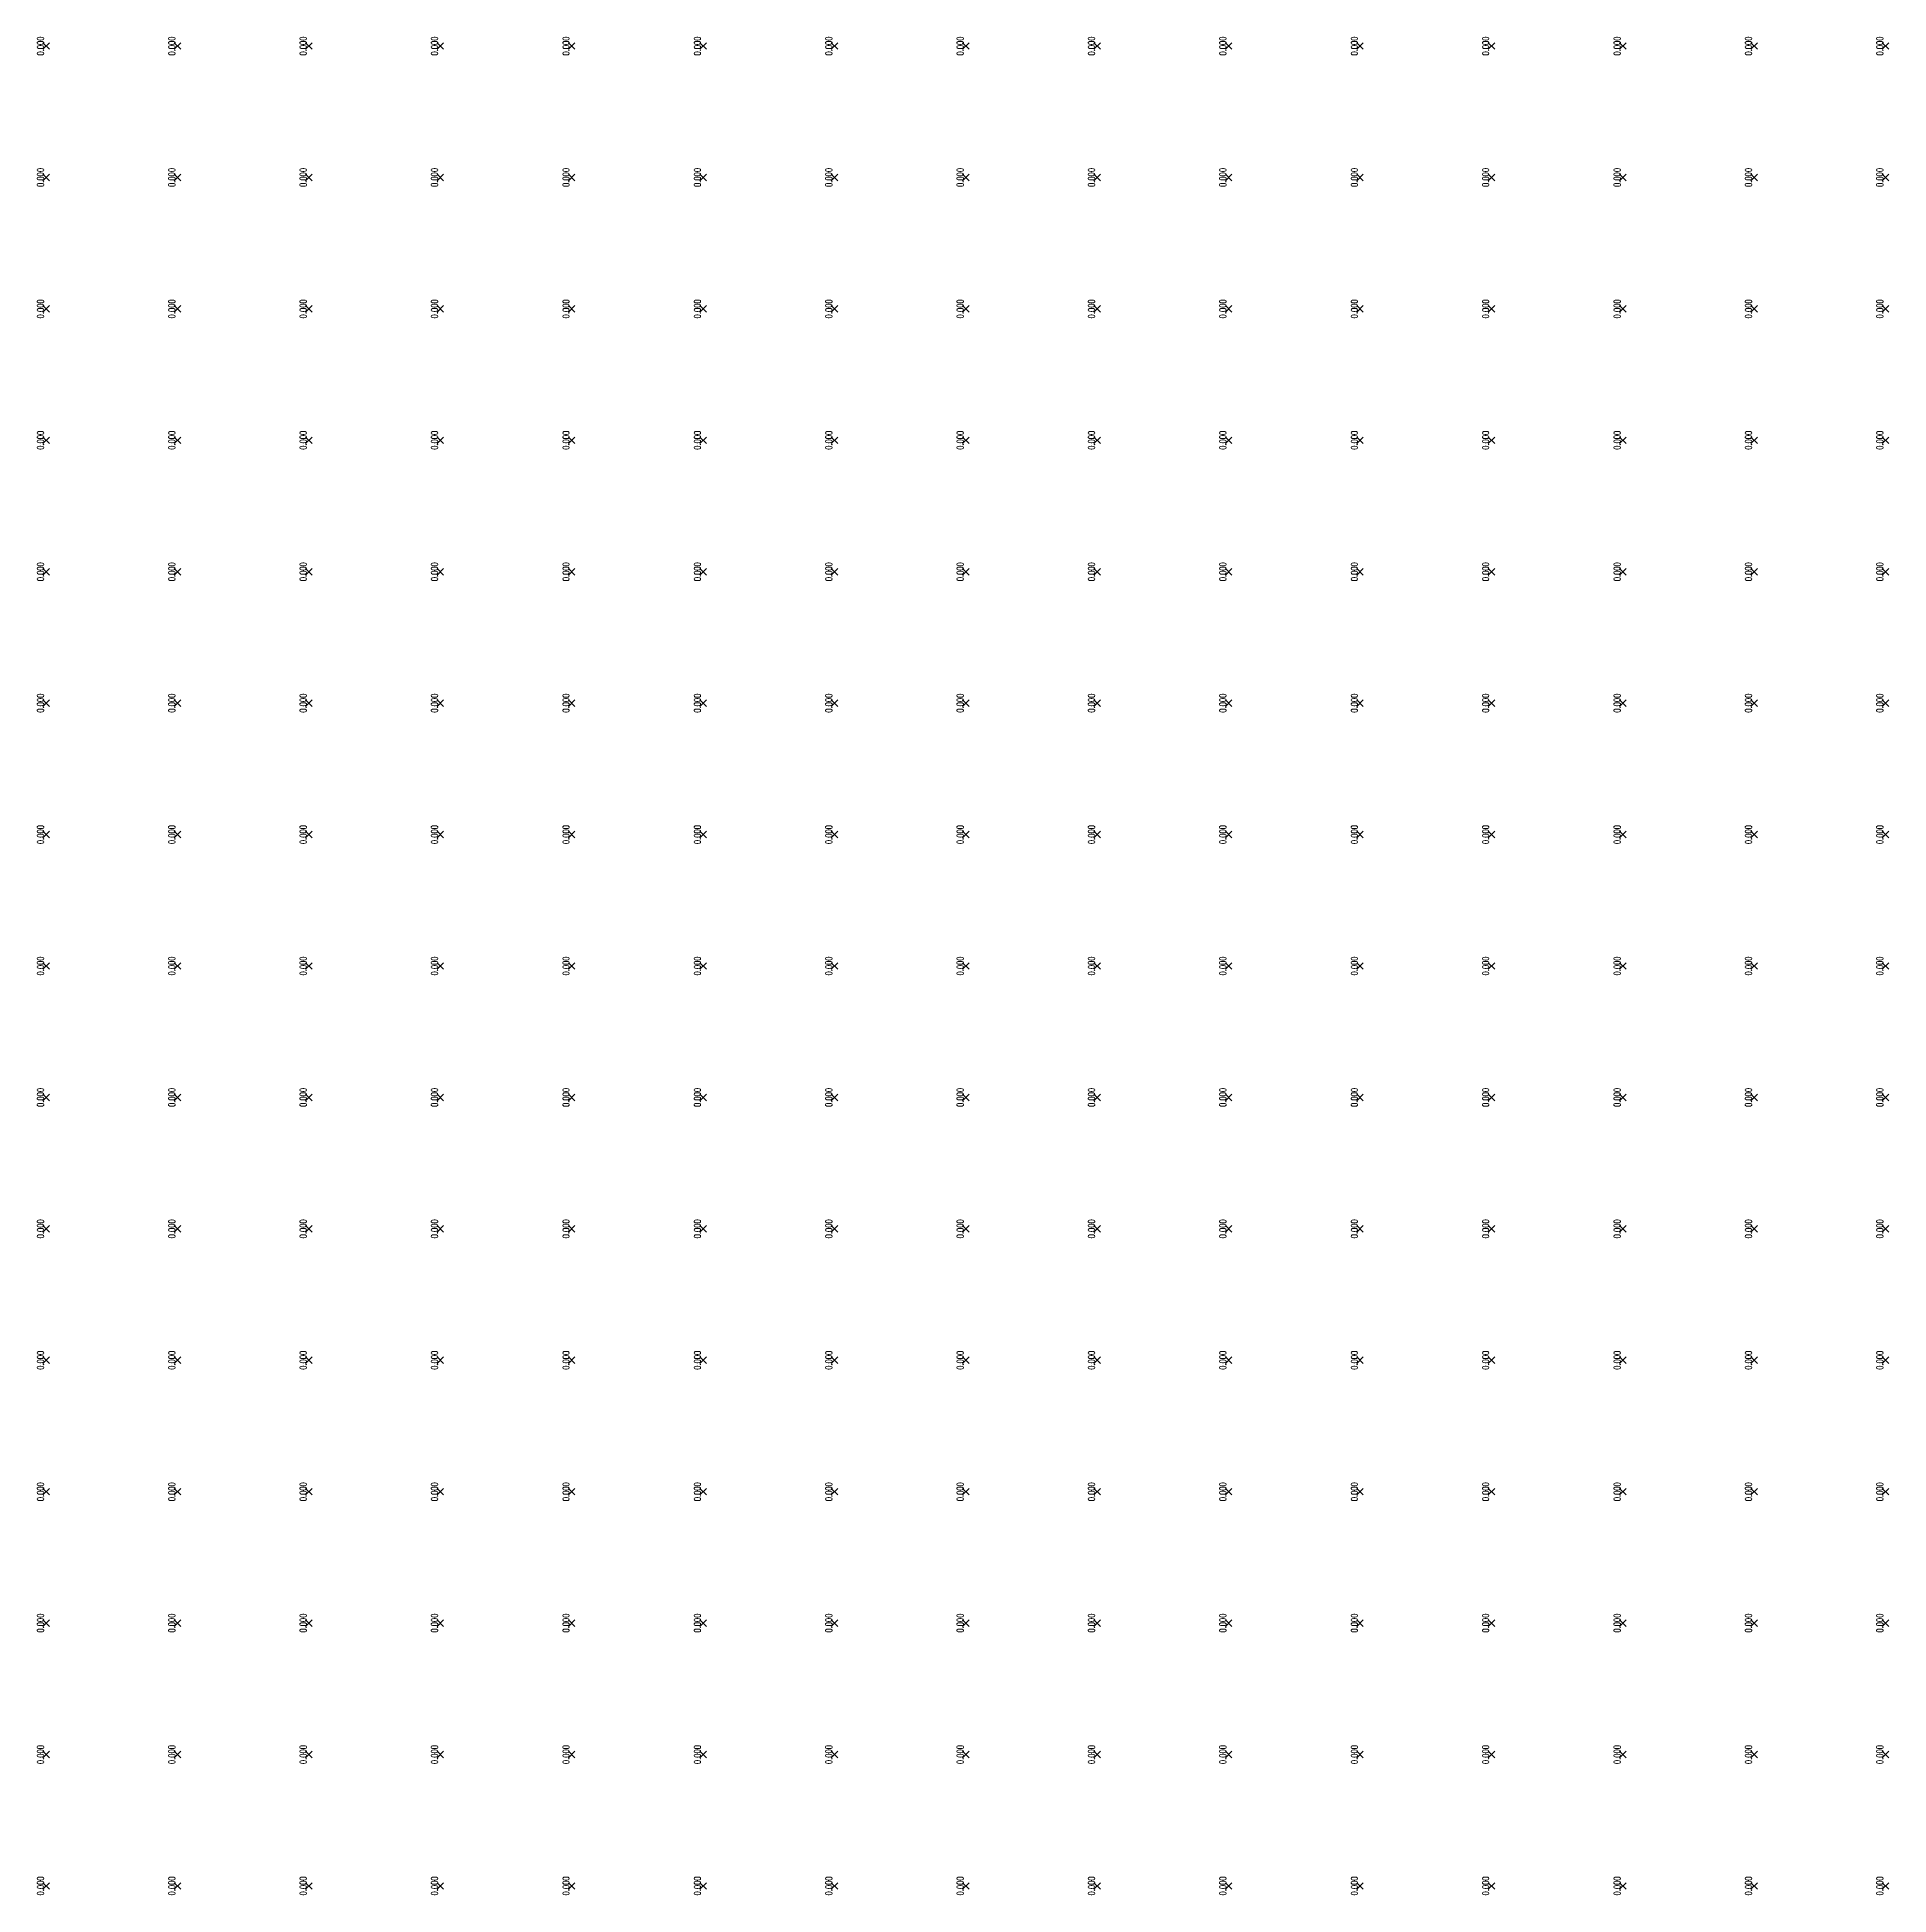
# Model space of a CAD drawing. Extents: x -601 to 580, y -581 to 601.
# Drawn here: x -1.4 to 280.5, y -281.3 to 1.4 of the extents above; entities that cross this region are included whole.
import ezdxf
from ezdxf.enums import TextEntityAlignment as Align

# ---------------------------------------------------------------- set-up
doc = ezdxf.new("R2010")
doc.units = 0
doc.header["$MEASUREMENT"] = 0
doc.header["$PDMODE"] = 3
doc.header["$PDSIZE"] = 0.5
doc.layers.get('0').update_dxf_attribs({"linetype": 'CONTINUOUS'})
doc.layers.add('proyf', color=4, linetype='CONTINUOUS')
doc.styles.add('ROMANS', font='romans.shx')

# ---------------------------------------------------------------- blocks, each defined once
blk = doc.blocks.new('PUN2')
blk.add_point((0, 0))
at = {"style": 'ROMANS', "width": 0.75, "flags": 4}
blk.add_attdef('ELEV', text='', height=1, dxfattribs=at).set_placement((0, 0.37), align=Align.CENTER)
at = {"style": 'ROMANS', "width": 0.75, "flags": 5}
blk.add_attdef('PUNTO', text='', height=0.85, dxfattribs=at).set_placement((-0.08, -1.21), align=Align.RIGHT)
blk.add_attdef('CODE', (0.06, -1.2), '', height=0.85, dxfattribs=at)

msp = doc.modelspace()

# ---------------------------------------------------------------- block references
at = {"layer": 'proyf', "rotation": 90}
for p in [(0, 0), (20, 0), (40, 0), (60, 0), (80, 0), (100, 0), (120, 0), (140, 0), (160, 0), (180, 0), (200, 0), (220, 0), (240, 0), (260, 0), (280, 0), (0, -20), (20, -20), (40, -20), (60, -20), (80, -20), (100, -20), (120, -20), (140, -20), (160, -20), (180, -20), (200, -20), (220, -20), (240, -20), (260, -20), (280, -20), (0, -40), (20, -40), (40, -40), (60, -40), (80, -40), (100, -40), (120, -40), (140, -40), (160, -40), (180, -40), (200, -40), (220, -40), (240, -40), (260, -40), (280, -40), (0, -60), (20, -60), (40, -60), (60, -60), (80, -60), (100, -60), (120, -60), (140, -60), (160, -60), (180, -60), (200, -60), (220, -60), (240, -60), (260, -60), (280, -60), (0, -80), (20, -80), (40, -80), (60, -80), (80, -80), (100, -80), (120, -80), (140, -80), (160, -80), (180, -80), (200, -80), (220, -80), (240, -80), (260, -80), (280, -80), (0, -100), (20, -100), (40, -100), (60, -100), (80, -100), (100, -100), (120, -100), (140, -100), (160, -100), (180, -100), (200, -100), (220, -100), (240, -100), (260, -100), (280, -100), (0, -120), (20, -120), (40, -120), (60, -120), (80, -120), (100, -120), (120, -120), (140, -120), (160, -120), (180, -120), (200, -120), (220, -120), (240, -120), (260, -120), (280, -120), (0, -140), (20, -140), (40, -140), (60, -140), (80, -140), (100, -140), (120, -140), (140, -140), (160, -140), (180, -140), (200, -140), (220, -140), (240, -140), (260, -140), (280, -140), (0, -160), (20, -160), (40, -160), (60, -160), (80, -160), (100, -160), (120, -160), (140, -160), (160, -160), (180, -160), (200, -160), (220, -160), (240, -160), (260, -160), (280, -160), (0, -180), (20, -180), (40, -180), (60, -180), (80, -180), (100, -180), (120, -180), (140, -180), (160, -180), (180, -180), (200, -180), (220, -180), (240, -180), (260, -180), (280, -180), (0, -200), (20, -200), (40, -200), (60, -200), (80, -200), (100, -200), (120, -200), (140, -200), (160, -200), (180, -200), (200, -200), (220, -200), (240, -200), (260, -200), (280, -200), (0, -220), (20, -220), (40, -220), (60, -220), (80, -220), (100, -220), (120, -220), (140, -220), (160, -220), (180, -220), (200, -220), (220, -220), (240, -220), (260, -220), (280, -220), (0, -240), (20, -240), (40, -240), (60, -240), (80, -240), (100, -240), (120, -240), (140, -240), (160, -240), (180, -240), (200, -240), (220, -240), (240, -240), (260, -240), (280, -240), (0, -260), (20, -260), (40, -260), (60, -260), (80, -260), (100, -260), (120, -260), (140, -260), (160, -260), (180, -260), (200, -260), (220, -260), (240, -260), (260, -260), (280, -260), (0, -280), (20, -280), (40, -280), (60, -280), (80, -280), (100, -280), (120, -280), (140, -280), (160, -280), (180, -280), (200, -280), (220, -280), (240, -280), (260, -280), (280, -280)]:
    msp.add_blockref('PUN2', p, dxfattribs=at).add_auto_attribs({'ELEV': '0.000'})

doc.saveas('drawing.dxf')
